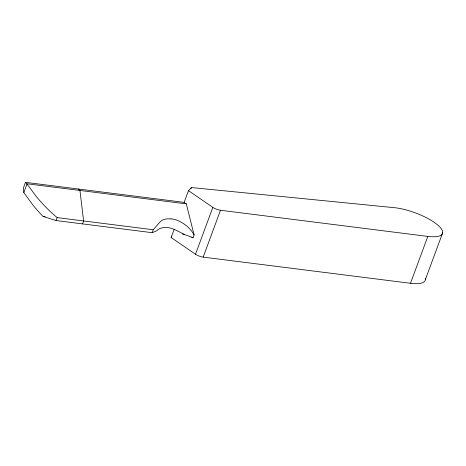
<?xml version="1.0" encoding="UTF-8"?>
<svg xmlns="http://www.w3.org/2000/svg" width="466" height="466" viewBox="0 0 466 466"><rect width="100%" height="100%" fill="white"/><g stroke="black" fill="none" stroke-linecap="round" stroke-linejoin="round"><path stroke-width="0.7" d="M25.467 182.346L23.3 188.206L23.818 192.563L32.929 205.063A119.546 89.402 60.8 0 0 43.099 216.463L56.066 220.558L152.161 232.68L156.733 230.804A18.366 13.735 60.8 0 1 159.296 228.818C168.511 224.542 177.074 231.002 184.938 234.753A20.294 6.134 20.3 0 1 188.439 235.953L193.006 237.835L194.089 234.905L186.324 203.875L184.134 202.366L25.467 182.346C30.826 188.375 34.933 195.586 40.565 201.475A126.909 94.907 60.8 0 0 57.161 217.605L153.244 229.755L159.791 222.206A19.91 14.889 60.8 0 1 162.325 220.133A25.531 19.094 60.8 0 1 171.045 218.968M23.818 192.563L27.069 183.779L186.324 203.875M56.066 220.558L57.149 217.628M82.511 223.896L83.595 220.966L79.96 190.448L78.358 189.021M152.161 232.68L153.244 229.755M425.312 278.517A32.766 9.908 20.3 0 1 410.488 283.287L203.17 257.121A6.553 1.98 20.3 0 1 195.499 254.238L171.133 237.52L174.109 229.464M184.134 202.366L188.468 190.652L191.415 187.553L395.768 207.824A32.766 9.908 20.3 0 1 438.238 225.457A32.766 9.908 20.3 0 1 427.823 236.419L410.488 283.287M190.984 188.724L191.415 187.553M195.499 254.238L212.834 207.37L188.468 190.652M203.17 257.121L220.505 210.259L427.823 236.419M425.365 279.606L442.7 232.738M171.133 237.52L171.686 236.938M43.099 216.463L45.231 216.731M182.631 234.072L184.472 234.305M191.841 237.037L193.006 237.835M194.089 234.905C191.153 229.447 186.528 225.165 181.14 222.2A21.494 16.077 60.8 0 0 178.012 220.575L176.055 219.882A33.401 24.978 60.8 0 0 171.028 218.845M220.505 210.259A6.553 1.98 20.3 0 1 212.834 207.37"/></g></svg>
